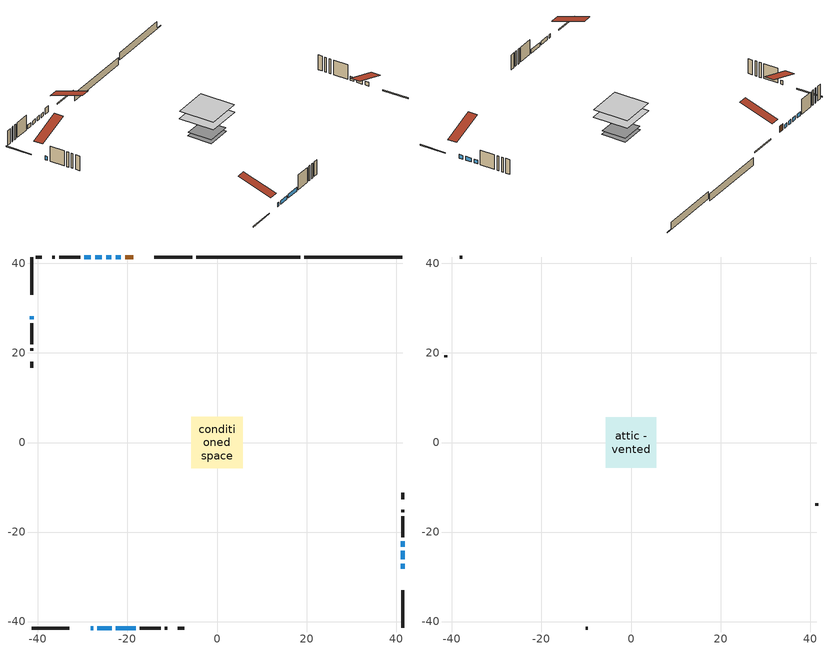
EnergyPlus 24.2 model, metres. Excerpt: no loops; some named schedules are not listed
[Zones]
conditioned space
 floor adiabatic (AdiabaticFloorConstruction): -5.76,-5.76 -5.76,5.76 5.76,5.76 5.76,-5.76 z3.97
 floor foundation (Slab1 construction): -3.81,-3.81 -3.81,3.81 3.81,3.81 3.81,-3.81 z-0.91
 floor foundation (Slab1 construction 1): -3.92,-3.92 -3.92,3.92 3.92,3.92 3.92,-3.92 z-2.08
 wall outside (RimJoist1 construction): -5.52,41.45 -13.98,41.45 / -41.45,-41.45 -32.99,-41.45 / -41.45,41.45 -41.45,32.99 / 41.45,-41.45 41.45,-32.99 z1.53:1.83
 wall outside (AdiabaticWallConstruction 1): -18.73,41.45 -20.55,41.45 z1.53:3.56
 wall outside (AdiabaticWallConstruction): -21.48,41.45 -22.66,41.45 / -23.59,41.45 -24.78,41.45 / -25.7,41.45 -27.23,41.45 / 41.45,-28.24 41.45,-27.06 / -28.15,41.45 -29.68,41.45 / -28.24,-41.45 -27.66,-41.45 / -26.74,-41.45 -23.5,-41.45 / -22.57,-41.45 -18.19,-41.45 / -41.45,28.24 -41.45,27.56 / 41.45,-26.13 41.45,-24.22 / 41.45,-23.3 41.45,-22.11 z1.53:2.75
 wall outside (Wall1 construction): -30.61,41.45 -35.3,41.45 / -17.26,-41.45 -12.57,-41.45 / -41.45,26.64 -41.45,21.94 / 41.45,-21.18 41.45,-16.49 z1.53:6.41
 wall outside (Wall2 construction): -36.23,41.45 -36.78,41.45 / -11.64,-41.45 -11.09,-41.45 / -41.45,21.01 -41.45,20.46 / 41.45,-15.56 41.45,-15.01 z1.53:6.41
 wall outside (Wall4 construction): -39.14,41.45 -40.52,41.45 / -8.73,-41.45 -7.35,-41.45 / -41.45,18.1 -41.45,16.73 / 41.45,-12.65 41.45,-11.27 z1.53:6.41
 wall foundation (FoundationWall1 construction): 19.5,41.45,-0.91 19.5,41.45,1.53 39.25,41.45,1.53 39.25,41.45,-0.63 41.45,41.45,-0.63 41.45,41.45,-0.91
 wall foundation (FoundationWall2 construction): 18.57,41.45 -4.59,41.45 z-2.08:0.31
 window (WindowConstruction): -21.48,41.45 -22.66,41.45 z1.53:2.75
 window (WindowConstruction 8): -23.59,41.45 -24.78,41.45 z1.53:2.75
 window (WindowConstruction 9): -25.7,41.45 -27.23,41.45 z1.53:2.75
 window (WindowConstruction 10): 41.45,-28.24 41.45,-27.06 z1.53:2.75
 window (WindowConstruction 1): -28.16,41.45 -29.68,41.45 z1.53:2.75
 window (WindowConstruction 2): -28.24,-41.45 -27.66,-41.45 z1.53:2.75
 window (WindowConstruction 3): -26.74,-41.45 -23.5,-41.45 z1.53:2.75
 window (WindowConstruction 4): -22.57,-41.45 -18.19,-41.45 z1.53:2.75
 window (WindowConstruction 5): -41.45,28.24 -41.45,27.56 z1.53:2.75
 window (WindowConstruction 6): 41.45,-26.13 41.45,-24.23 z1.53:2.75
 window (WindowConstruction 7): 41.45,-23.3 41.45,-22.11 z1.53:2.75
 door (Door): -18.73,41.45 -20.55,41.45 z1.53:3.56
 ceiling adiabatic (AdiabaticFloorConstruction): 5.76,-5.76 5.76,5.76 -5.76,5.76 -5.76,-5.76 z3.97
attic - vented
 floor to conditioned space (Floor1 construction Reversed): -5.63,-5.63 -5.63,5.63 5.63,5.63 5.63,-5.63 z6.41
 wall outside (Wall3 construction): -37.71,41.45 -38.22,41.45 / -10.16,-41.45 -9.66,-41.45 / -41.45,19.53 -41.45,19.03 / 41.45,-14.08 41.45,-13.57 z1.53:6.41
 roof outside (Roof1 construction): -17.8,41.45,6.41 -17.8,30.49,10.06 -14.91,30.49,10.06 -14.91,41.45,6.41; -29.17,-41.45,6.41 -29.17,-30.49,10.06 -32.06,-30.49,10.06 -32.06,-41.45,6.41; -41.45,29.17,6.41 -30.49,29.17,10.06 -30.49,32.06,10.06 -41.45,32.06,6.41; 41.45,-29.17,6.41 30.49,-29.17,10.06 30.49,-32.06,10.06 41.45,-32.06,6.41
[Building]
Building 1: Terrain=Suburbs
[Site:Location]
Prince Albert AP_SK: Latitude {deg}=53.21; Longitude {deg}=-105.67; Time Zone {hr}=-6; Elevation {m}=428; Keep Site Location Information=Yes
[Site:GroundTemperature:Shallow]
-5.03068, -7.78458, -8.00512, -6.69825, -1.45193, 3.76996, 8.29705, 11.1649, 11.4085, 9.07601, 4.66436, -0.397337
[Site:WaterMainsTemperature]
Calculation Method=Schedule; Temperature Schedule=mains temperature schedule
[Material] Roughness=Rough; Thermal Absorptance=0.9
Name | Thickness {m} | Conductivity {W/m-K} | Density {kg/m3} | Specific Heat {J/kg-K} | Solar Absorptance | Visible Absorptance
asphalt or fiberglass shingles | 0.00635 | 0.162714 | 1121.4 | 1465.45 | 0.84 | 0.84
ceiling loosefill ins | 0.254 | 0.0480833 | 16.02 | 1046.75 | 0.7 | 0.7
ceiling stud and cavity | 0.1397 | 0.0940014 | 65.682 | 1177.47 | 0.7 | 0.7
concrete 4.0 in. | 0.1016 | 1.803125 | 2242.8 | 837.4 | 0.7 | 0.7
concrete 8.0 in. | 0.2032 | 1.803125 | 2242.8 | 837.4 | 0.7 | 0.7
door material | 0.04445 | 0.0451087 | 512.64 | 1214.23 | 0.7 | 0.7
exterior vertical ins | 0.0430808 | 0.029427 | 32.04 | 1214.23 | 0.7 | 0.7
exterior vertical ins 1 | 0.00218552 | 0.029427 | 32.04 | 1214.23 | 0.7 | 0.7
floor covering | 0.0127 | 0.0433444 | 54.468 | 1339.84 | 0.6 | 0.6
floor rigid ins; wall rigid ins 1 | 0.512978 | 0.029427 | 32.04 | 1214.23 | 0.7 | 0.7
floor stud and cavity | 0.1397 | 1.75129 | 37.0049 | 1207.88 | 0.7 | 0.7
furniture material conditioned space 1 | 0.1524 | 0.115458 | 640.8 | 1214.23 | 0.6 | 0.6
gypsum board | 0.0127 | 0.160291 | 801 | 837.4 | 0.6 | 0.6
gypsum board 1 | 0.0127 | 0.160291 | 801 | 837.4 | 0.7 | 0.7
osb sheathing 0.5 in. | 0.0127 | 0.115458 | 512.64 | 1214.23 | 0.7 | 0.7
osb sheathing 0.75 in. | 0.01905 | 0.115458 | 512.64 | 1214.23 | 0.7 | 0.7
osb sheathing 2.0 in. | 0.0508 | 0.115458 | 512.64 | 1214.23 | 0.7 | 0.7
rim joist rigid ins; wall rigid ins | 0.051816 | 0.029427 | 32.04 | 1214.23 | 0.7 | 0.7
rim joist stud and cavity | 0.0508 | 0.0439398 | 125.044 | 1163.47 | 0.6 | 0.6
wall stud and cavity | 0.1397 | 0.205543 | 139.0536 | 1170.24 | 0.7 | 0.7
wall stud and cavity 1 | 0.1397 | 0.281349 | 139.0536 | 1170.24 | 0.7 | 0.7
wall stud and cavity 2 | 0.0889 | 6.1454 | 50.32683 | 1063.81 | 0.6 | 0.6
wall stud and cavity 3 | 0.1397 | 0.265121 | 139.0536 | 1170.24 | 0.7 | 0.7
wall stud and cavity 4 | 0.0889 | 0.380278 | 52.3479 | 1209.89 | 0.7 | 0.7
wall stud and cavity 5 | 0.0889 | 0.391764 | 83.0341 | 1211.67 | 0.7 | 0.7
wood siding | 0.0254 | 0.102417 | 544.68 | 1172.36 | 0 | 0
wood siding 1 | 0.00254 | 0.102417 | 544.68 | 1172.36 | 0 | 0
wood siding 2; wood siding 3; wood siding 4 | 0.0254 | 0.102417 | 544.68 | 1172.36 | 0.7 | 0.7
[WindowMaterial:SimpleGlazingSystem]
Name | U-Factor {W/m2-K} | Solar Heat Gain Coefficient
WindowMaterial | 2.08894 | 0.59
WindowMaterial 1 | 2.06566 | 0.6
WindowMaterial 2 | 2.29334 | 0.53
WindowMaterial 3 | 1.98219 | 0.63
WindowMaterial 4 | 1.95891 | 0.63
WindowMaterial 5 | 2.16786 | 0.57
WindowMaterial 6 | 2.16389 | 0.57
[Construction]
AdiabaticFloorConstruction: floor stud and cavity, floor rigid ins, osb sheathing 0.75 in., floor covering
AdiabaticWallConstruction: wood siding 3, wall rigid ins 1, wall stud and cavity 4, gypsum board
AdiabaticWallConstruction 1: wood siding 4, wall rigid ins 1, wall stud and cavity 4, gypsum board
Door: door material
Floor1 construction Reversed: gypsum board, ceiling stud and cavity, ceiling loosefill ins
FoundationWall1 construction; FoundationWall2 construction: concrete 8.0 in., gypsum board 1
furniture construction conditioned space 1: furniture material conditioned space 1
PartitionWallConstruction: gypsum board, wall stud and cavity 5, gypsum board
RimJoist1 construction: wood siding 2, rim joist rigid ins, osb sheathing 2.0 in., rim joist stud and cavity
Roof1 construction: asphalt or fiberglass shingles
Slab1 construction; Slab1 construction 1: concrete 4.0 in.
Wall1 construction: wood siding, wall rigid ins, osb sheathing 0.5 in., wall stud and cavity, gypsum board
Wall2 construction: wood siding, wall rigid ins, osb sheathing 0.5 in., wall stud and cavity 1, gypsum board
Wall3 construction: wood siding 1, wall stud and cavity 2
Wall4 construction: wood siding, wall rigid ins, osb sheathing 0.5 in., wall stud and cavity 3, gypsum board
WindowConstruction; WindowConstruction 10; WindowConstruction 7; WindowConstruction 8: WindowMaterial
WindowConstruction 1; WindowConstruction 9: WindowMaterial 1
WindowConstruction 2: WindowMaterial 2
WindowConstruction 3: WindowMaterial 3
WindowConstruction 4: WindowMaterial 4
WindowConstruction 5: WindowMaterial 5
WindowConstruction 6: WindowMaterial 6
[Zone] Multiplier=1; Part of Total Floor Area=Yes
Name | Volume {m3}
attic - vented | 75.1024
conditioned space | 630.5
[Space]
Name | Zone | Volume {m3}
attic - vented 1 | attic - vented | 75.1024
conditioned space 1 | conditioned space | 630.5
[ZoneInfiltration:EffectiveLeakageArea]
infil attic - vented 1: Zone or Space=attic - vented 1; Schedule=Always On Discrete; Effective Air Leakage Area {cm2}=4469.29; Stack Coefficient=0.000593181; Wind Coefficient=1.64556e-05
[ZoneMixing]
whole house fan mix: Zone or Space=attic - vented; Schedule=Always On Continuous; Design Flow Rate Calculation Method=Flow/Zone; Design Flow Rate {m3/s}=0; Source Zone or Space=conditioned space
[SurfaceProperty:ExposedFoundationPerimeter] Exposed Perimeter Calculation Method=TotalExposedPerimeter
Name | Total Exposed Perimeter {m}
Slab1 | 21.946
Slab1 1 | 23.165
[InternalMass] Zone or ZoneList=conditioned space; Space or SpaceList=conditioned space 1
Name | Construction | Surface Area {m2}
furniture mass conditioned space 1 | furniture construction conditioned space 1 | 100.88
partition wall mass | PartitionWallConstruction | 252.2
[Lights]
interior lighting: Zone or ZoneList or Space or SpaceList=conditioned space 1; Schedule=interior lighting schedule; Design Level Calculation Method=LightingLevel; Lighting Level {W}=343.2; Return Air Fraction=0; Fraction Radiant=0.6; Fraction Visible=0.2; Fraction Replaceable=1
[People]
occupants: Zone or ZoneList or Space or SpaceList=conditioned space 1; Number of People Schedule=occupants schedule; Number of People Calculation Method=People; Number of People=3; Fraction Radiant=0.314171; Sensible Heat Fraction=0.56303; Activity Level Schedule=occupants activity schedule; Carbon Dioxide Generation Rate {m3/s-W}=0; Enable ASHRAE 55 Comfort Warnings=No; Mean Radiant Temperature Calculation Type=EnclosureAveraged
[ElectricEquipment] Zone or ZoneList or Space or SpaceList=conditioned space 1; Design Level Calculation Method=EquipmentLevel
Name | Schedule | Design Level {W} | Fraction Latent | Fraction Radiant | Fraction Lost
clothes dryer | clothes dryer schedule | 140.772 | 0.015 | 0.081 | 0.85
clothes washer | clothes washer schedule | 32.1985 | 0.03 | 0.162 | 0.7
cooking range | cooking range schedule | 215.147 | 0.08 | 0.432 | 0.2
dishwasher | dishwasher schedule | 66.8632 | 0.3 | 0.18 | 0.4
fridge | fridge schedule | 72.9452 | 0 | 0.6 | 0
mech vent house fan | mech vent house fan schedule | 0 | 0 | 0 | 1
mech vent house fan cfis | mech vent house fan cfis schedule | 0 | 0 | 0 | 0
misc plug loads | misc plug loads schedule | 494.7 | 0.045 | 0.513 | 0.1
whole house fan | Always On Discrete | 0 | 0 | 0 | 1
[OtherEquipment] Zone or ZoneList or Space or SpaceList=conditioned space 1; Design Level Calculation Method=EquipmentLevel
Name | Fuel Type | Schedule | Design Level {W} | Fraction Latent | Fraction Radiant | Fraction Lost
clothes dryer 1 | Electricity | clothes dryer schedule | 0 | 0.015 | 0.081 | 0.85
cooking range 1 | Electricity | cooking range schedule | 0 | 0.08 | 0.432 | 0.2
general water use latent | None | general water use schedule | 62.594 | 1 | 0 | 0
general water use sensible | None | general water use schedule | -61.6891 | 0 | 0.6 | 0
mech vent house fan latent load | None | Always On Discrete | 0 | 1 | 0 | 0
mech vent house fan sensible load | None | Always On Discrete | 0 | 0 | 0 | 0
water heater energy adjustment1 | NaturalGas | Always On Discrete | 0.01 | 0 | 0 | 1
[ZoneInfiltration:DesignFlowRate] Zone or ZoneList or Space or SpaceList=conditioned space 1; Schedule=Always On Discrete; Design Flow Rate Calculation Method=Flow/Zone; Design Flow Rate {m3/s}=0
infil flow; natural vent flow; whole house fan flow
[AvailabilityManager:Scheduled]
furnace airloop Availability Manager: Schedule=Always On Discrete
[Foundation:Kiva] Initial Indoor Air Temperature {C}=21; Wall Depth Below Slab {m}=0.2032; Custom Block X Position 1 {m}=0.2159; Custom Block Z Position 1 {m}=0
Name | Wall Height Above Grade {m} | Custom Block Material Name 1 | Custom Block Depth 1 {m}
Foundation Kiva 1 | 1.52997 | exterior vertical ins | 2.43998
Foundation Kiva 2 | 0.310012 | exterior vertical ins 1 | 2.39
[Foundation:Kiva:Settings]
Soil Conductivity {W/m-K}=0.849921; Soil Density {kg/m3}=1842.3; Soil Specific Heat {J/kg-K}=418.7; Ground Solar Absorptivity=0.9; Ground Thermal Absorptivity=0.9; Ground Surface Roughness {m}=0.03; Far-Field Width {m}=40; Deep-Ground Boundary Condition=ZeroFlux; Deep-Ground Depth {m}=40; Minimum Cell Dimension {m}=0.2; Maximum Cell Growth Coefficient=3; Simulation Timestep=Timestep
[Exterior:Lights]
exterior lighting: Schedule=exterior lighting schedule; Design Level {W}=75.6
[EnergyManagementSystem:GlobalVariable]
furnace_airloop_Fan_RTF
infil_program_Qfan
infil_program_Qinf
natural_vent_program_Qnv
natural_vent_program_Qwhf
[EnergyManagementSystem:Sensor]
Name | Output:Variable or Output:Meter Index Key | Output:Variable or Output:Meter
airflow_gain | infil flow | Infiltration Sensible Heat Gain Energy
airflow_gain_1 | natural vent flow | Infiltration Sensible Heat Gain Energy
airflow_gain_2 | whole house fan flow | Infiltration Sensible Heat Gain Energy
airflow_loss | infil flow | Infiltration Sensible Heat Loss Energy
airflow_loss_1 | natural vent flow | Infiltration Sensible Heat Loss Energy
airflow_loss_2 | whole house fan flow | Infiltration Sensible Heat Loss Energy
clg_load_cond |  | Cooling:EnergyTransfer:Zone:CONDITIONED SPACE
clg_sp_s; clg_sp_s_1 | cooling setpoint | Schedule Value
clothes_dryer_exhaust_0_sch_s | clothes dryer exhaust 0 schedule | Schedule Value
cool_season | cooling season schedule | Schedule Value
htg_load_cond |  | Heating:EnergyTransfer:Zone:CONDITIONED SPACE
htg_sp_s; htg_sp_s_1 | heating setpoint | Schedule Value
ig_ee_conv | clothes dryer | Electric Equipment Convective Heating Energy
ig_ee_conv_2 | cooking range | Electric Equipment Convective Heating Energy
ig_ee_conv_4 | fridge | Electric Equipment Convective Heating Energy
ig_ee_conv_5 | misc plug loads | Electric Equipment Convective Heating Energy
ig_ee_conv_6 | whole house fan | Electric Equipment Convective Heating Energy
ig_ee_rad | clothes dryer | Electric Equipment Radiant Heating Energy
ig_ee_rad_2 | cooking range | Electric Equipment Radiant Heating Energy
ig_ee_rad_4 | fridge | Electric Equipment Radiant Heating Energy
ig_ee_rad_5 | misc plug loads | Electric Equipment Radiant Heating Energy
ig_ee_rad_6 | whole house fan | Electric Equipment Radiant Heating Energy
ig_lgt_conv | interior lighting | Lights Convective Heating Energy
ig_lgt_rad | interior lighting | Lights Radiant Heating Energy
ig_lgt_vis | interior lighting | Lights Visible Radiation Heating Energy
ig_oe_conv | clothes dryer 1 | Other Equipment Convective Heating Energy
ig_oe_conv_1 | cooking range 1 | Other Equipment Convective Heating Energy
ig_oe_conv_2 | general water use latent | Other Equipment Convective Heating Energy
ig_oe_conv_3 | general water use sensible | Other Equipment Convective Heating Energy
ig_oe_conv_4 | water heater energy adjustment1 | Other Equipment Convective Heating Energy
ig_oe_rad | clothes dryer 1 | Other Equipment Radiant Heating Energy
ig_oe_rad_1 | cooking range 1 | Other Equipment Radiant Heating Energy
ig_oe_rad_2 | general water use latent | Other Equipment Radiant Heating Energy
ig_oe_rad_3 | general water use sensible | Other Equipment Radiant Heating Energy
ig_oe_rad_4 | water heater energy adjustment1 | Other Equipment Radiant Heating Energy
ig_ppl_conv | occupants | People Convective Heating Energy
ig_ppl_rad | occupants | People Radiant Heating Energy
im_conv | furniture mass conditioned space 1 | Surface Inside Face Convection Heat Gain Energy
im_conv_1 | partition wall mass | Surface Inside Face Convection Heat Gain Energy
im_ig | furniture mass conditioned space 1 | Surface Inside Face Internal Gains Radiation Heat Gain Energy
im_ig_1 | partition wall mass | Surface Inside Face Internal Gains Radiation Heat Gain Energy
im_lgt | furniture mass conditioned space 1 | Surface Inside Face Lights Radiation Heat Gain Energy
im_lgt_1 | partition wall mass | Surface Inside Face Lights Radiation Heat Gain Energy
im_sol | furniture mass conditioned space 1 | Surface Inside Face Solar Radiation Heat Gain Energy
im_sol_1 | partition wall mass | Surface Inside Face Solar Radiation Heat Gain Energy
im_surf | furniture mass conditioned space 1 | Surface Inside Face Net Surface Thermal Radiation Heat Gain Energy
im_surf_1 | partition wall mass | Surface Inside Face Net Surface Thermal Radiation Heat Gain Energy
mv_conv | mech vent house fan | Electric Equipment Convective Heating Energy
mv_conv_1 | mech vent house fan cfis | Electric Equipment Convective Heating Energy
mv_conv_2 | mech vent house fan latent load | Other Equipment Convective Heating Energy
mv_conv_3 | mech vent house fan sensible load | Other Equipment Convective Heating Energy
mv_rad | mech vent house fan | Electric Equipment Radiant Heating Energy
mv_rad_1 | mech vent house fan cfis | Electric Equipment Radiant Heating Energy
mv_rad_2 | mech vent house fan latent load | Other Equipment Radiant Heating Energy
mv_rad_3 | mech vent house fan sensible load | Other Equipment Radiant Heating Energy
natural_vent_s | natural vent schedule | Schedule Value
out_pb_s |  | Site Outdoor Air Barometric Pressure
out_wt_s |  | Site Outdoor Air Humidity Ratio
site_vw_s |  | Site Wind Speed
ss_back_out | Window1 | Surface Window Shortwave from Zone Back Out Window Heat Transfer Rate
ss_back_out_1 | Window10 | Surface Window Shortwave from Zone Back Out Window Heat Transfer Rate
ss_back_out_10 | Window9 | Surface Window Shortwave from Zone Back Out Window Heat Transfer Rate
ss_back_out_2 | Window11 | Surface Window Shortwave from Zone Back Out Window Heat Transfer Rate
ss_back_out_3 | Window12 | Surface Window Shortwave from Zone Back Out Window Heat Transfer Rate
ss_back_out_4 | Window2 | Surface Window Shortwave from Zone Back Out Window Heat Transfer Rate
ss_back_out_5 | Window3 | Surface Window Shortwave from Zone Back Out Window Heat Transfer Rate
ss_back_out_6 | Window4 | Surface Window Shortwave from Zone Back Out Window Heat Transfer Rate
ss_back_out_7 | Window5 | Surface Window Shortwave from Zone Back Out Window Heat Transfer Rate
ss_back_out_8 | Window6 | Surface Window Shortwave from Zone Back Out Window Heat Transfer Rate
ss_back_out_9 | Window7 | Surface Window Shortwave from Zone Back Out Window Heat Transfer Rate
ss_conv | Door1 | Surface Inside Face Convection Heat Gain Energy
ss_conv_1 | Window1 | Surface Inside Face Convection Heat Gain Energy
ss_conv_10 | Window7 | Surface Inside Face Convection Heat Gain Energy
ss_conv_11 | Window9 | Surface Inside Face Convection Heat Gain Energy
ss_conv_2 | Window10 | Surface Inside Face Convection Heat Gain Energy
ss_conv_3 | Window11 | Surface Inside Face Convection Heat Gain Energy
ss_conv_4 | Window12 | Surface Inside Face Convection Heat Gain Energy
ss_conv_5 | Window2 | Surface Inside Face Convection Heat Gain Energy
ss_conv_6 | Window3 | Surface Inside Face Convection Heat Gain Energy
ss_conv_7 | Window4 | Surface Inside Face Convection Heat Gain Energy
ss_conv_8 | Window5 | Surface Inside Face Convection Heat Gain Energy
ss_conv_9 | Window6 | Surface Inside Face Convection Heat Gain Energy
ss_ig | Door1 | Surface Inside Face Internal Gains Radiation Heat Gain Energy
ss_ig_1 | Window1 | Surface Inside Face Internal Gains Radiation Heat Gain Energy
ss_ig_10 | Window7 | Surface Inside Face Internal Gains Radiation Heat Gain Energy
ss_ig_11 | Window9 | Surface Inside Face Internal Gains Radiation Heat Gain Energy
ss_ig_2 | Window10 | Surface Inside Face Internal Gains Radiation Heat Gain Energy
ss_ig_3 | Window11 | Surface Inside Face Internal Gains Radiation Heat Gain Energy
ss_ig_4 | Window12 | Surface Inside Face Internal Gains Radiation Heat Gain Energy
ss_ig_5 | Window2 | Surface Inside Face Internal Gains Radiation Heat Gain Energy
ss_ig_6 | Window3 | Surface Inside Face Internal Gains Radiation Heat Gain Energy
ss_ig_7 | Window4 | Surface Inside Face Internal Gains Radiation Heat Gain Energy
ss_ig_8 | Window5 | Surface Inside Face Internal Gains Radiation Heat Gain Energy
ss_ig_9 | Window6 | Surface Inside Face Internal Gains Radiation Heat Gain Energy
ss_lgt | Door1 | Surface Inside Face Lights Radiation Heat Gain Energy
ss_sol | Door1 | Surface Inside Face Solar Radiation Heat Gain Energy
ss_surf | Door1 | Surface Inside Face Net Surface Thermal Radiation Heat Gain Energy
ss_surf_1 | Window1 | Surface Inside Face Net Surface Thermal Radiation Heat Gain Energy
ss_surf_10 | Window7 | Surface Inside Face Net Surface Thermal Radiation Heat Gain Energy
ss_surf_11 | Window9 | Surface Inside Face Net Surface Thermal Radiation Heat Gain Energy
ss_surf_2 | Window10 | Surface Inside Face Net Surface Thermal Radiation Heat Gain Energy
ss_surf_3 | Window11 | Surface Inside Face Net Surface Thermal Radiation Heat Gain Energy
ss_surf_4 | Window12 | Surface Inside Face Net Surface Thermal Radiation Heat Gain Energy
ss_surf_5 | Window2 | Surface Inside Face Net Surface Thermal Radiation Heat Gain Energy
ss_surf_6 | Window3 | Surface Inside Face Net Surface Thermal Radiation Heat Gain Energy
ss_surf_7 | Window4 | Surface Inside Face Net Surface Thermal Radiation Heat Gain Energy
ss_surf_8 | Window5 | Surface Inside Face Net Surface Thermal Radiation Heat Gain Energy
ss_surf_9 | Window6 | Surface Inside Face Net Surface Thermal Radiation Heat Gain Energy
ss_trans_in | Window1 | Surface Window Transmitted Solar Radiation Rate
ss_trans_in_1 | Window10 | Surface Window Transmitted Solar Radiation Rate
ss_trans_in_10 | Window9 | Surface Window Transmitted Solar Radiation Rate
ss_trans_in_2 | Window11 | Surface Window Transmitted Solar Radiation Rate
ss_trans_in_3 | Window12 | Surface Window Transmitted Solar Radiation Rate
ss_trans_in_4 | Window2 | Surface Window Transmitted Solar Radiation Rate
ss_trans_in_5 | Window3 | Surface Window Transmitted Solar Radiation Rate
ss_trans_in_6 | Window4 | Surface Window Transmitted Solar Radiation Rate
ss_trans_in_7 | Window5 | Surface Window Transmitted Solar Radiation Rate
ss_trans_in_8 | Window6 | Surface Window Transmitted Solar Radiation Rate
ss_trans_in_9 | Window7 | Surface Window Transmitted Solar Radiation Rate
ss_trans_out | Window1 | Surface Inside Face Initial Transmitted Diffuse Transmitted Out Window Solar Radiation Rate
ss_trans_out_1 | Window10 | Surface Inside Face Initial Transmitted Diffuse Transmitted Out Window Solar Radiation Rate
ss_trans_out_10 | Window9 | Surface Inside Face Initial Transmitted Diffuse Transmitted Out Window Solar Radiation Rate
ss_trans_out_2 | Window11 | Surface Inside Face Initial Transmitted Diffuse Transmitted Out Window Solar Radiation Rate
ss_trans_out_3 | Window12 | Surface Inside Face Initial Transmitted Diffuse Transmitted Out Window Solar Radiation Rate
ss_trans_out_4 | Window2 | Surface Inside Face Initial Transmitted Diffuse Transmitted Out Window Solar Radiation Rate
ss_trans_out_5 | Window3 | Surface Inside Face Initial Transmitted Diffuse Transmitted Out Window Solar Radiation Rate
ss_trans_out_6 | Window4 | Surface Inside Face Initial Transmitted Diffuse Transmitted Out Window Solar Radiation Rate
ss_trans_out_7 | Window5 | Surface Inside Face Initial Transmitted Diffuse Transmitted Out Window Solar Radiation Rate
ss_trans_out_8 | Window6 | Surface Inside Face Initial Transmitted Diffuse Transmitted Out Window Solar Radiation Rate
ss_trans_out_9 | Window7 | Surface Inside Face Initial Transmitted Diffuse Transmitted Out Window Solar Radiation Rate
s_conv | Floor1 | Surface Inside Face Convection Heat Gain Energy
s_conv_1 | FoundationWall1 | Surface Inside Face Convection Heat Gain Energy
s_conv_10 | Slab1 1 | Surface Inside Face Convection Heat Gain Energy
s_conv_11 | Wall1:0 | Surface Inside Face Convection Heat Gain Energy
s_conv_12 | Wall1:180 | Surface Inside Face Convection Heat Gain Energy
s_conv_13 | Wall1:270 | Surface Inside Face Convection Heat Gain Energy
s_conv_14 | Wall1:90 | Surface Inside Face Convection Heat Gain Energy
s_conv_15 | Wall2:0 | Surface Inside Face Convection Heat Gain Energy
s_conv_16 | Wall2:180 | Surface Inside Face Convection Heat Gain Energy
s_conv_17 | Wall2:270 | Surface Inside Face Convection Heat Gain Energy
s_conv_18 | Wall2:90 | Surface Inside Face Convection Heat Gain Energy
s_conv_19 | Wall4:0 | Surface Inside Face Convection Heat Gain Energy
s_conv_2 | FoundationWall2 | Surface Inside Face Convection Heat Gain Energy
s_conv_20 | Wall4:180 | Surface Inside Face Convection Heat Gain Energy
s_conv_21 | Wall4:270 | Surface Inside Face Convection Heat Gain Energy
s_conv_22 | Wall4:90 | Surface Inside Face Convection Heat Gain Energy
s_conv_3 | inferred conditioned ceiling | Surface Inside Face Convection Heat Gain Energy
s_conv_4 | inferred conditioned floor | Surface Inside Face Convection Heat Gain Energy
s_conv_5 | RimJoist1:0 | Surface Inside Face Convection Heat Gain Energy
s_conv_6 | RimJoist1:180 | Surface Inside Face Convection Heat Gain Energy
s_conv_7 | RimJoist1:270 | Surface Inside Face Convection Heat Gain Energy
s_conv_8 | RimJoist1:90 | Surface Inside Face Convection Heat Gain Energy
s_conv_9 | Slab1 | Surface Inside Face Convection Heat Gain Energy
s_ig | Floor1 | Surface Inside Face Internal Gains Radiation Heat Gain Energy
s_ig_1 | FoundationWall1 | Surface Inside Face Internal Gains Radiation Heat Gain Energy
s_ig_10 | Slab1 1 | Surface Inside Face Internal Gains Radiation Heat Gain Energy
